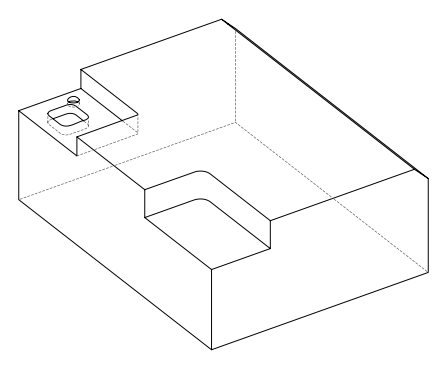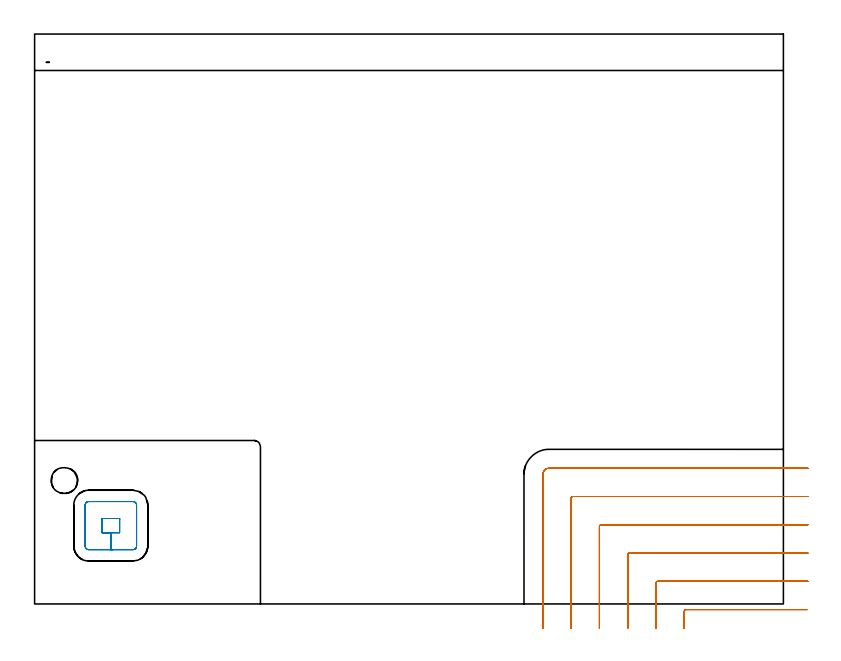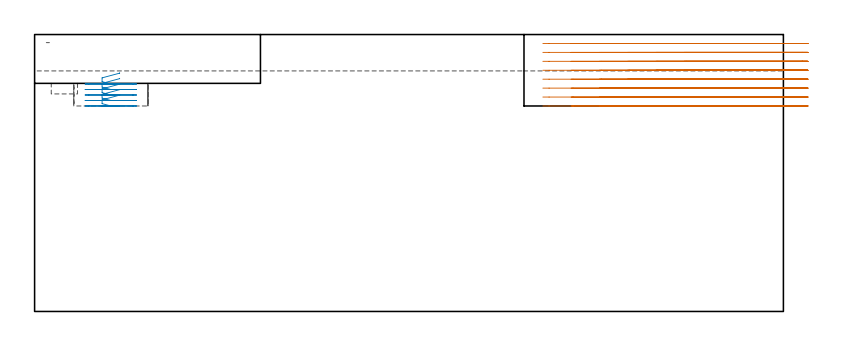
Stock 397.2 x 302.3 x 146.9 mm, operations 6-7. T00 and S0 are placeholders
(PLAN: 7 operations, 6 tool changes, 141.5 min)
(1 SPOT_DRILL | STEP1POCKET | NXT0321_9005460120000 | 0.04 min | 2831 mm3)
(2 DRILL_BLIND_HOLE_INTO_CENTER | STEP1POCKET | NXT0301_128 | 0.04 min | 598 mm3)
(3 MILL_ROUGH_BLIND_HOLE_CONTOUR | STEP1POCKET | UGT0201_129 | Spiral | 0.08 min | 875 mm3)
(4 AREA_MILL | FG_CHAMFER_SURFACE | UGT0205_001 | 22.6 min | 73973 mm3)
(5 MILL_CORNER_NOTCH_RECTANGULAR | CORNER_NOTCH_RECTANGULAR | NXT0201_008 | Follow Part, ap 1.5, ae 75% | 101.01 min | 265504 mm3)
(6 MILL_CORNER_NOTCH_RECTANGULAR_1 | CORNER_NOTCH_RECTANGULAR_1 | UGT0201_094 | Follow Part, ap 5, ae 75% | 15.81 min | 426228 mm3)
(7 MILL_RECTANGULAR_POCKET | POCKET_RECTANGULAR_STRAIGHT | NXT0201_011 | Follow Part, ap 3, ae 75% | 1.93 min | 17048 mm3)
(TOOL NXT0321_9005460120000 | NC Spot Drill, 142deg, 12mm, Carbide, Uncoated | D12 PA142 FL30 Z2)
(TOOL NXT0301_128 | Carbide Drill 12mm [861.1-1200-036A1-GP GC34] | D12 PA150 FL37.4 Z2)
(TOOL UGT0201_129 | Carbide End Mill 11.9 | D11.9 FL15 Z4)
(TOOL UGT0205_001 | Chamfer Mill 20 x 3 x 45 deg. | D20 FL50 Z2)
(TOOL NXT0201_008 | ENDMILL 6mm [2P460-0600-NA 1630] | D6 FL26 Z6)
(TOOL UGT0201_094 | End mill 20 mm | D20 FL38 Z4)
(TOOL NXT0201_011 | ENDMILL 12mm [2P460-1200-NA 1630] | D12 FL38 Z6)
(OP 6 MILL_CORNER_NOTCH_RECTANGULAR_1)
G17 G21 G94 G90
T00 M6
G54
G17 G0 G90 X409.739 Y-3. S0 M3
G43 Z156.9 H0
Z142.162
G94 G1 X406.739 F250.
X345.593 F500.
G3 X344.6 Y-3.993 R1.
G1 Y-10.
Y-13. F250.
G0 Z156.9
X410.2 Y12.
Z142.162
G1 X407.2
X330.594 F500.
G3 X329.6 Y11.006 R1.
G1 Y-10.
Y-13. F250.
G0 Z156.9
X410.2 Y27.
Z142.162
G1 X407.2
X315.594 F500.
G3 X314.6 Y26.006 R1.
G1 Y-10.
Y-13. F250.
G0 Z156.9
X410.2 Y42.
Z142.162
G1 X407.2
X300.595 F500.
G3 X299.6 Y41.005 R1.
G1 Y-10.
Y-13. F250.
G0 Z156.9
X410.2 Y57.
Z142.162
G1 X407.2
X285.595 F500.
G3 X284.6 Y56.005 R1.
G1 Y-10.
Y-13. F250.
G0 Z156.9
X410.2 Y72.
Z142.162
G1 X407.2
X272.9 F500.
G3 X269.6 Y68.7 R3.3
G1 Y-10.
Y-13. F250.
G0 Z156.9
X409.739 Y-3.
Z137.425
G1 X406.739
X345.593 F500.
G3 X344.6 Y-3.993 R1.
G1 Y-10.
Y-13. F250.
G0 Z156.9
X410.2 Y12.
Z137.425
G1 X407.2
X330.594 F500.
G3 X329.6 Y11.006 R1.
G1 Y-10.
Y-13. F250.
G0 Z156.9
X410.2 Y27.
Z137.425
G1 X407.2
X315.594 F500.
G3 X314.6 Y26.006 R1.
G1 Y-10.
Y-13. F250.
G0 Z156.9
X410.2 Y42.
Z137.425
G1 X407.2
X300.595 F500.
G3 X299.6 Y41.005 R1.
G1 Y-10.
Y-13. F250.
G0 Z156.9
X410.2 Y57.
Z137.425
G1 X407.2
X285.595 F500.
G3 X284.6 Y56.005 R1.
G1 Y-10.
Y-13. F250.
G0 Z156.9
X410.2 Y72.
Z137.425
G1 X407.2
X272.9 F500.
G3 X269.6 Y68.7 R3.3
G1 Y-10.
Y-13. F250.
G0 Z156.9
X409.739 Y-3.
Z132.687
G1 X406.739
X345.594 F500.
G3 X344.6 Y-3.994 R1.
G1 Y-10.
Y-13. F250.
G0 Z156.9
X410.2 Y12.
Z132.687
G1 X407.2
X330.594 F500.
G3 X329.6 Y11.006 R1.
G1 Y-10.
Y-13. F250.
G0 Z156.9
X410.2 Y27.
Z132.687
G1 X407.2
X315.595 F500.
G3 X314.6 Y26.005 R1.
G1 Y-10.
Y-13. F250.
G0 Z156.9
X410.2 Y42.
Z132.687
G1 X407.2
X300.595 F500.
G3 X299.6 Y41.005 R1.
G1 Y-10.
Y-13. F250.
G0 Z156.9
X410.2 Y57.
Z132.687
G1 X407.2
X285.595 F500.
G3 X284.6 Y56.005 R1.
G1 Y-10.
Y-13. F250.
G0 Z156.9
X410.2 Y72.
Z132.687
G1 X407.2
X272.9 F500.
G3 X269.6 Y68.7 R3.3
G1 Y-10.
Y-13. F250.
G0 Z156.9
X409.739 Y-3.
Z127.95
G1 X406.739
X345.594 F500.
G3 X344.6 Y-3.994 R1.
G1 Y-10.
Y-13. F250.
G0 Z156.9
X410.2 Y12.
Z127.95
G1 X407.2
X330.594 F500.
G3 X329.6 Y11.006 R1.
G1 Y-10.
Y-13. F250.
G0 Z156.9
X410.2 Y27.
Z127.95
G1 X407.2
X315.595 F500.
G3 X314.6 Y26.005 R1.
G1 Y-10.
Y-13. F250.
G0 Z156.9
X410.2 Y42.
Z127.95
G1 X407.2
X300.595 F500.
G3 X299.6 Y41.005 R1.
G1 Y-10.
Y-13. F250.
G0 Z156.9
X410.2 Y57.
Z127.95
G1 X407.2
X285.595 F500.
G3 X284.6 Y56.005 R1.
G1 Y-10.
Y-13. F250.
G0 Z156.9
X410.2 Y72.
Z127.95
G1 X407.2
X272.9 F500.
G3 X269.6 Y68.7 R3.3
G1 Y-10.
Y-13. F250.
G0 Z156.9
X409.739 Y-3.
Z123.212
G1 X406.739
X345.594 F500.
G3 X344.6 Y-3.994 R1.
G1 Y-10.
Y-13. F250.
G0 Z156.9
X410.2 Y12.
Z123.212
G1 X407.2
X330.594 F500.
G3 X329.6 Y11.006 R1.
G1 Y-10.
Y-13. F250.
G0 Z156.9
X410.2 Y27.
Z123.212
G1 X407.2
X315.595 F500.
G3 X314.6 Y26.005 R1.
G1 Y-10.
Y-13. F250.
G0 Z156.9
X410.2 Y42.
Z123.212
G1 X407.2
X300.595 F500.
G3 X299.6 Y41.005 R1.
G1 Y-10.
Y-13. F250.
G0 Z156.9
X410.2 Y57.
Z123.212
G1 X407.2
X285.595 F500.
G3 X284.6 Y56.005 R1.
G1 Y-10.
Y-13. F250.
G0 Z156.9
X410.2 Y72.
Z123.212
G1 X407.2
X272.9 F500.
G3 X269.6 Y68.7 R3.3
G1 Y-10.
Y-13. F250.
G0 Z156.9
X409.739 Y-3.
Z118.475
G1 X406.739
X345.594 F500.
G3 X344.6 Y-3.994 R1.
G1 Y-10.
Y-13. F250.
G0 Z156.9
X410.2 Y12.
Z118.475
G1 X407.2
X330.594 F500.
G3 X329.6 Y11.006 R1.
G1 Y-10.
Y-13. F250.
G0 Z156.9
X410.2 Y27.
Z118.475
G1 X407.2
X315.595 F500.
G3 X314.6 Y26.005 R1.
G1 Y-10.
Y-13. F250.
G0 Z156.9
X410.2 Y42.
Z118.475
G1 X407.2
X300.595 F500.
G3 X299.6 Y41.005 R1.
G1 Y-10.
Y-13. F250.
G0 Z156.9
X410.2 Y57.
Z118.475
G1 X407.2
X285.595 F500.
G3 X284.6 Y56.005 R1.
G1 Y-10.
Y-13. F250.
G0 Z156.9
X410.2 Y72.
Z118.475
G1 X407.2
X272.9 F500.
G3 X269.6 Y68.7 R3.3
G1 Y-10.
Y-13. F250.
G0 Z156.9
X409.739 Y-3.
Z113.737
G1 X406.739
X345.594 F500.
G3 X344.6 Y-3.994 R1.
G1 Y-10.
Y-13. F250.
G0 Z156.9
X410.2 Y12.
Z113.737
G1 X407.2
X330.594 F500.
G3 X329.6 Y11.006 R1.
G1 Y-10.
Y-13. F250.
G0 Z156.9
X410.2 Y27.
Z113.737
G1 X407.2
X315.595 F500.
G3 X314.6 Y26.005 R1.
G1 Y-10.
Y-13. F250.
G0 Z156.9
X410.2 Y42.
Z113.737
G1 X407.2
X300.595 F500.
G3 X299.6 Y41.005 R1.
G1 Y-10.
Y-13. F250.
G0 Z156.9
X410.2 Y57.
Z113.737
G1 X407.2
X285.595 F500.
G3 X284.6 Y56.005 R1.
G1 Y-10.
Y-13. F250.
G0 Z156.9
X410.2 Y72.
Z113.737
G1 X407.2
X272.9 F500.
G3 X269.6 Y68.7 R3.3
G1 Y-10.
Y-13. F250.
G0 Z156.9
X409.739 Y-3.
Z109.
G1 X406.739
X345.594 F500.
G3 X344.6 Y-3.994 R1.
G1 Y-10.
Y-13. F250.
G0 Z156.9
X410.2 Y12.
Z109.
G1 X407.2
X330.594 F500.
G3 X329.6 Y11.006 R1.
G1 Y-10.
Y-13. F250.
G0 Z156.9
X410.2 Y27.
Z109.
G1 X407.2
X315.595 F500.
G3 X314.6 Y26.005 R1.
G1 Y-10.
Y-13. F250.
G0 Z156.9
X410.2 Y42.
Z109.
G1 X407.2
X300.595 F500.
G3 X299.6 Y41.005 R1.
G1 Y-10.
Y-13. F250.
G0 Z156.9
X410.2 Y57.
Z109.
G1 X407.2
X285.595 F500.
G3 X284.6 Y56.005 R1.
G1 Y-10.
Y-13. F250.
G0 Z156.9
X410.2 Y72.
Z109.
G1 X407.2
X272.9 F500.
G3 X269.6 Y68.7 R3.3
G1 Y-10.
Y-13. F250.
G0 Z156.9
M5
M2
(OP 7 MILL_RECTANGULAR_POCKET)
G17 G21 G94 G90
T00 M6
G54
G17 G0 G90 X45.1 Y44.674 S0 M3
G43 Z156.9 H1
Z126.577
G94 G1 Y45.3 Z126.409 F250.
X35.8 Z123.917
Y37.8 Z121.907
X40.45 Z120.662
X45.1 F500.
Y45.3
X35.8
Y37.8
X40.45
Y28.8
X52.2
G3 X54.1 Y30.7 R1.9
G1 Y52.4
G3 X52.2 Y54.3 R1.9
G1 X28.7
G3 X26.8 Y52.4 R1.9
G1 Y30.7
G3 X28.7 Y28.8 R1.9
G1 X40.45
X41.45
G0 X45.1 Y44.674 Z123.662
G1 Y45.3 Z123.494 F250.
X35.8 Z121.002
Y37.8 Z118.992
X40.45 Z117.746
X45.1 F500.
Y45.3
X35.8
Y37.8
X40.45
Y28.8
X52.2
G3 X54.1 Y30.7 R1.9
G1 Y52.4
G3 X52.2 Y54.3 R1.9
G1 X28.7
G3 X26.8 Y52.4 R1.9
G1 Y30.7
G3 X28.7 Y28.8 R1.9
G1 X40.45
X41.45
G0 X45.1 Y44.674 Z120.746
G1 Y45.3 Z120.578 F250.
X35.8 Z118.086
Y37.8 Z116.077
X40.45 Z114.831
X45.1 F500.
Y45.3
X35.8
Y37.8
X40.45
Y28.8
X52.2
G3 X54.1 Y30.7 R1.9
G1 Y52.4
G3 X52.2 Y54.3 R1.9
G1 X28.7
G3 X26.8 Y52.4 R1.9
G1 Y30.7
G3 X28.7 Y28.8 R1.9
G1 X40.45
X41.45
G0 X45.1 Y44.674 Z117.831
G1 Y45.3 Z117.663 F250.
X35.8 Z115.171
Y37.8 Z113.161
X40.45 Z111.915
X45.1 F500.
Y45.3
X35.8
Y37.8
X40.45
Y28.8
X52.2
G3 X54.1 Y30.7 R1.9
G1 Y52.4
G3 X52.2 Y54.3 R1.9
G1 X28.7
G3 X26.8 Y52.4 R1.9
G1 Y30.7
G3 X28.7 Y28.8 R1.9
G1 X40.45
X41.45
G0 X45.1 Y44.674 Z114.915
G1 Y45.3 Z114.748 F250.
X35.8 Z112.256
Y37.8 Z110.246
X40.45 Z109.
X45.1 F500.
Y45.3
X35.8
Y37.8
X40.45
Y28.8
X52.2
G3 X54.1 Y30.7 R1.9
G1 Y52.4
G3 X52.2 Y54.3 R1.9
G1 X28.7
G3 X26.8 Y52.4 R1.9
G1 Y30.7
G3 X28.7 Y28.8 R1.9
G1 X40.45
X41.45
G0 Z156.9
M5
M2
